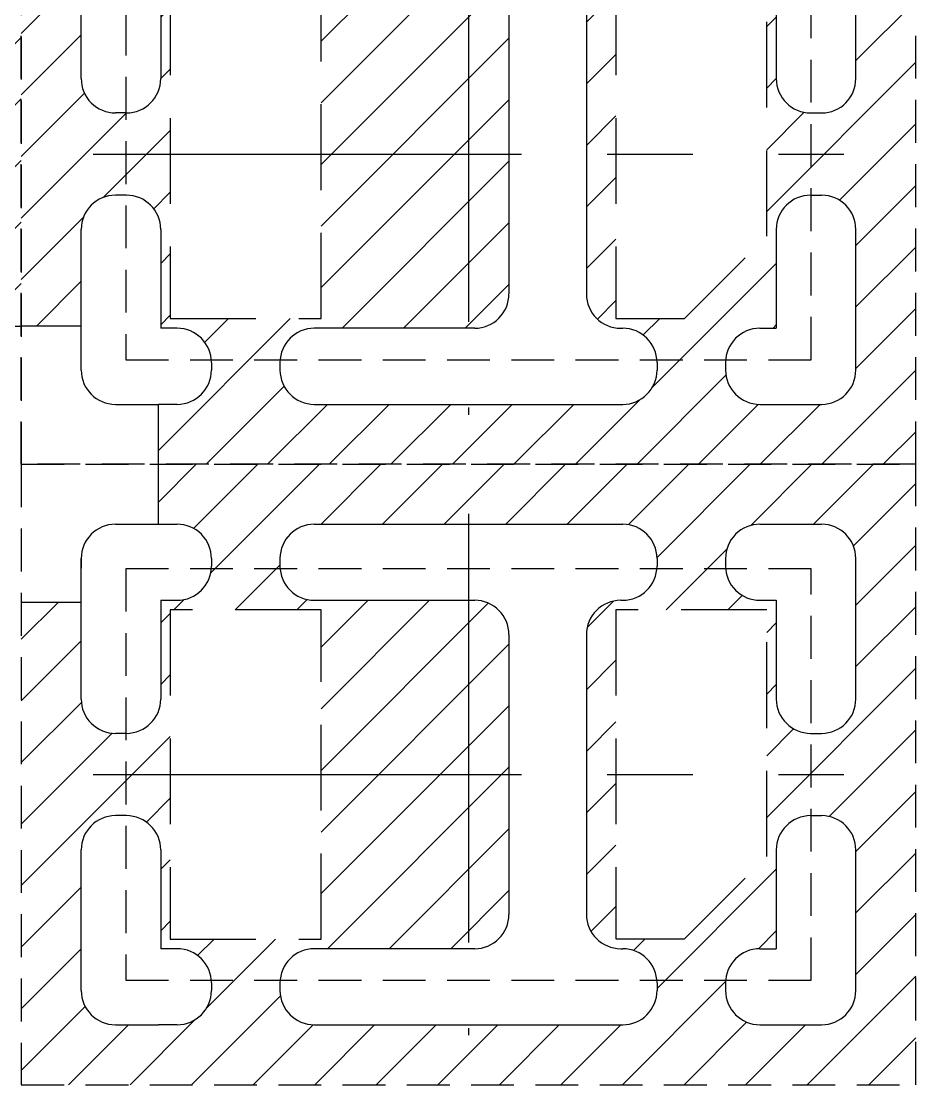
# Model space of a CAD drawing. Extents: x -1061 to -782, y -21 to 162.
# Drawn here: x -808.12 to -795.07, y 56.95 to 72.46 of the extents above; entities that cross this region are included whole.
import ezdxf

# ---------------------------------------------------------------- set-up
doc = ezdxf.new("R2010")
doc.units = 0
doc.header["$LTSCALE"] = 0.5
for name, pattern in [('CENTER', [2, 1.25, -0.25, 0.25, -0.25]), ('HIDDEN', [0.375, 0.25, -0.125]), ('HIDDEN2', [0.1875, 0.125, -0.0625])]:
    doc.linetypes.add(name, pattern=pattern)
for name, color, linetype in [('B', 5, 'Continuous'), ('C', 1, 'CENTER'), ('H', 4, 'HIDDEN'), ('hatch', 7, 'CENTER'), ('HATCH O-L', 7, 'HIDDEN2'), ('PACKAGE OL', 51, 'HIDDEN2')]:
    doc.layers.add(name, color=color, linetype=linetype)

# ---------------------------------------------------------------- blocks, each defined once
blk = doc.blocks.new('LOWER LEFT CROSS')
at = {"layer": 'hatch'}
h = blk.add_hatch(dxfattribs=at)
h.set_pattern_fill('ANSI31', color=256, scale=0.02)
h.set_pattern_definition([(45, (581.5362699935833, -39.15141812957313), (-0.0449012806053458, 0.0449012806053458), [])])
h.paths.add_polyline_path([(-0.2149999999999608, -0.2399999999998954), (-0.4350000000000059, -0.2399999999998954), (-0.4349999999999988, 0.2400000000001228), (-0.2149999999999572, 0.2400000000000091)], flags=16)
h.paths.add_polyline_path([(0.214999999999872, 0.2400000000000091), (0.4349999999998886, 0.2400000000000091), (0.4349999999998886, -0.1197493718552778), (0.3149999999998627, -0.2397493718552823), (0.214999999999872, -0.2397493718551686)], flags=16)
h.paths.add_polyline_path([(-0.4249999999999226, 0.2540000000000191), (-0.4489999999999626, 0.2540000000000191), (-0.4490000000001225, 0.1100000000000136, -0.4142135623730012), (-0.4990000000001018, 0.0600000000000591), (-0.5150000000000042, 0.0600000000000591, -0.4142135623731154), (-0.56499999999998, 0.1100000000000136), (-0.5650000000001292, 0.3150000000000546, -0.4142135623727099), (-0.5150000000002138, 0.3650000000000091), (-0.4250000000001144, 0.3650000000001228, -0.4142135623734649), (-0.3750000000000746, 0.3150000000001683), (-0.3749999999999467, 0.3039999999999736, -0.4142135623731896)], flags=16)
h.paths.add_polyline_path([(-0.4490000000001011, -0.1099999999997863), (-0.4490000000001296, -0.2539999999999054), (-0.4249999999998551, -0.2539999999997917, -0.4142135623730013), (-0.3749999999998756, -0.3039999999997462), (-0.374999999999897, -0.3150000000000546, -0.4142135623712176), (-0.4249999999996668, -0.3649999999998954), (-0.4523999999999973, -0.3650000000000091), (-0.514999999999958, -0.3649999999998954, -0.4142135623731053), (-0.5649999999999374, -0.3149999999999409), (-0.5649999999999232, -0.1099999999997863, -0.4142135623730798), (-0.5149999999999438, -0.0599999999998318), (-0.4990000000000805, -0.0599999999998318, -0.4142135623731962)], flags=16)
h.paths.add_polyline_path([(0.3749999999998543, 0.3040000000000873), (0.3749999999998543, 0.3150000000000546, -0.4142135623733707), (0.4249999999998906, 0.3650000000000091), (0.5149999999999367, 0.3649999999998954, -0.4142135623731051), (0.5649999999999161, 0.3149999999999409), (0.5650000000000653, 0.1100000000001273, -0.4142135623753842), (0.5149999999997306, 0.0600000000000591), (0.4989999999996755, 0.0600000000000591, -0.4142135623709202), (0.4490000000000514, 0.1100000000000136), (0.4489999999999626, 0.2540000000000191), (0.4249999999995886, 0.2540000000001328, -0.4142135623716125)], flags=16)
h.paths.add_polyline_path([(0.4989999999998816, -0.0599999999998318), (0.5150000000000788, -0.0599999999998318, -0.4142135623730951), (0.5650000000000582, -0.1099999999997863), (0.5650000000000582, -0.3149999999999409, -0.4142135623731004), (0.5150000000000788, -0.3649999999998954), (0.4524000000000683, -0.3650000000000091), (0.4250000000000185, -0.3649999999998954, -0.4142135623730951), (0.3750000000000391, -0.3149999999999409), (0.3750000000000462, -0.3040000000000873, -0.4142135623771631), (0.4250000000007362, -0.2540000000001328), (0.448999999999959, -0.2540000000004738), (0.4489999999999022, -0.1099999999997863, -0.4142135623730951)], flags=16)
h.paths.add_polyline_path([(-0.6523999999999042, 0.4524000000001252), (-0.6523999999999007, -0.4523999999998978), (0.4524000000000399, -0.4524000000000115), (0.4524000000000612, -0.3650000000000091), (0.5150000000000788, -0.3649999999998954, 0.4142135623730951), (0.5650000000000582, -0.3149999999999409), (0.5650000000000582, -0.2508101497348889), (0.6524000000001138, -0.2508101497348889), (0.6524000000001138, 0.4524000000001252)])
at = {"layer": 'B'}
for p, q in [((-0.515000000000164, 0.3650000000000091), (-0.4250000000001038, 0.3650000000001228)), ((-0.2250000000000938, 0.3650000000000091), (0.2249999999998877, 0.3650000000000091)), ((0.424999999999919, 0.3650000000001228), (0.5149999999999793, 0.3650000000000091)), ((-0.5649999999999836, 0.1100000000000136), (-0.5649999999999693, 0.3150000000000546)), ((-0.565000000000218, 0.3149999999992588), (-0.5649999999999693, 0.3008073651761833)), ((-0.375000000000071, 0.3150000000001683), (-0.375000000000071, 0.3039999999999736)), ((-0.2750000000000909, 0.3150000000000546), (-0.2750000000000874, 0.3039999999999736)), ((0.274999999999892, 0.3150000000000546), (0.274999999999892, 0.304000000000201)), ((0.3749999999998579, 0.3150000000000546), (0.3749999999998614, 0.3040000000000873)), ((0.5650000000000617, 0.1100000000000136), (0.5650000000000688, 0.3149999999999409)), ((-0.4489999999999626, 0.2540000000000191), (-0.4490000000000088, 0.1100000000000136)), ((-0.448999999999959, 0.2540000000000191), (-0.4249999999999368, 0.2540000000000191)), ((-0.2249999999999481, 0.2540000000001328), (0.0090000000000714, 0.2540000000001328)), ((0.2219999999998379, 0.2540000000001328), (0.2249999999998877, 0.2540000000001328)), ((0.4249999999998551, 0.2540000000001328), (0.4489999999999626, 0.2540000000000191)), ((0.4489999999999626, 0.2540000000000191), (0.4490000000000088, 0.1100000000000136)), ((0.0590000000000828, 0.2040000000001783), (0.0590000000000792, -0.2040000000001783)), ((0.1720000000000006, 0.2040000000001783), (0.171999999999997, -0.2040000000000646)), ((-0.4990000000001232, 0.0600000000000591), (-0.5149999999998727, 0.0600000000000591)), ((-0.4999999999999574, 0.0600000000000591), (-0.4999999999999716, 0.0600000000000591)), ((0.4990000000000521, 0.0600000000001728), (0.5150000000001711, 0.0600000000000591)), ((0.5000000000000427, 0.0600000000000591), (0.500000000000057, 0.0600000000000591)), ((-0.4990000000001018, -0.0599999999998318), (-0.5149999999999224, -0.0599999999998318)), ((-0.4999999999999574, -0.0599999999998318), (-0.4999999999998579, -0.0599999999998318)), ((0.4989999999999029, -0.0599999999998318), (0.5150000000000575, -0.0599999999998318)), ((0.5000000000000427, -0.0599999999998318), (0.4999999999999432, -0.0599999999998318)), ((-0.5649999999999338, -0.3149999999999409), (-0.5649999999999267, -0.1099999999997863)), ((-0.4490000000000798, -0.1099999999997863), (-0.4490000000001296, -0.2540133204232688)), ((0.448999999999959, -0.1099999999997863), (0.448999999999959, -0.2540000000004738)), ((0.5650000000000617, -0.3149999999999409), (0.5650000000000617, -0.1099999999997863)), ((-0.4249999999998515, -0.2539999999999054), (-0.4490000000001296, -0.2539999999999054)), ((0.0090000000000572, -0.2540000000001328), (-0.2249999999998842, -0.2540000000000191)), ((0.22199999999998, -0.2540000000000191), (0.2250000000001364, -0.2540000000004738)), ((0.4250000000000683, -0.2540000000001328), (0.448999999999959, -0.2540000000004738)), ((-0.3749999999999041, -0.3039999999997462), (-0.3749999999999005, -0.3149999999999409)), ((-0.2749999999999346, -0.3039999999996326), (-0.2749999999999346, -0.3149999999999409)), ((0.2750000000000803, -0.3040000000004284), (0.2750000000000767, -0.3149999999999409)), ((0.3750000000000426, -0.3040000000000873), (0.3750000000000426, -0.3149999999999409)), ((-0.5149999999999367, -0.3650000000000091), (-0.4523999999999973, -0.3650000000000091)), ((-0.4249999999998267, -0.3649999999998954), (-0.4523999999999973, -0.3650000000000091)), ((-0.2249999999999375, -0.3650000000000091), (0.2250000000000725, -0.3650000000000091)), ((0.4250000000000398, -0.3650000000000091), (0.4524000000000683, -0.3650000000000091)), ((0.4524000000000683, -0.3650000000000091), (0.5150000000000575, -0.3650000000000091))]:
    blk.add_line(p, q, dxfattribs=at)
for centre, radius, start, end in [((-0.5150000000001285, 0.3150000000000546), 0.05, 90.00000000003662, 180), ((-0.4250000000000754, 0.3150000000001683), 0.05, 0, 90.00000000003662), ((-0.2250000000000938, 0.3150000000000546), 0.05, 90, 180), ((0.2249999999998877, 0.3150000000000546), 0.05, 0, 90), ((0.4249999999998551, 0.3150000000000546), 0.05, 89.99999999992671, 180.000000000013), ((0.5149999999999153, 0.3149999999999409), 0.05, 0, 89.99999999992671), ((-0.4249999999999475, 0.3039999999999736), 0.05, 270.0000000000236, 0), ((-0.2249999999999588, 0.3039999999999736), 0.05, 180, 269.9999999999764), ((0.2249999999998877, 0.304000000000201), 0.05, 270, 0), ((0.4249999999998551, 0.3040000000000873), 0.05, 179.999999999987, 270.0000000000733), ((0.0090000000000821, 0.2040000000001783), 0.05, 0, 90.00000000001282), ((0.2219999999998379, 0.2040000000001783), 0.05, 90, 180), ((-0.5149999999999793, 0.1100000000000136), 0.05, 180, 270.0000000001241), ((-0.4990000000001232, 0.1100000000000136), 0.05, 270, 0), ((0.4990000000000521, 0.1100000000000136), 0.05, 180, 270), ((0.5150000000000646, 0.1100000000000136), 0.05, 270.0000000001241, 0), ((-0.5149999999999224, -0.1099999999997863), 0.05, 90, 180), ((-0.4990000000001018, -0.1099999999997863), 0.05, 0, 89.99999999986973), ((0.4989999999999029, -0.1099999999997863), 0.05, 90.00000000013027, 180), ((0.5150000000000575, -0.1099999999997863), 0.05, 0, 90), ((0.0090000000000785, -0.2040000000001783), 0.05, 269.9999999999743, 0), ((0.2220000000000013, -0.2040000000000646), 0.0500000000000002, 180, 270), ((-0.4249999999998764, -0.3039999999997462), 0.05, 0, 90), ((-0.224999999999909, -0.3039999999996326), 0.05, 90, 180), ((0.2250000000000796, -0.3040000000004284), 0.05, 0, 90), ((0.4250000000000469, -0.3040000000000873), 0.05, 90, 180), ((-0.5149999999999367, -0.3149999999999409), 0.05, 180, 270), ((-0.4249999999998977, -0.3149999999999409), 0.05, 270.0000000000843, 0), ((-0.2249999999999375, -0.3149999999999409), 0.05, 180.000000000013, 270), ((0.2250000000000796, -0.3149999999999409), 0.0500000000000001, 270, 5.21102e-11), ((0.4250000000000398, -0.3149999999999409), 0.05, 180, 270), ((0.5150000000000575, -0.3149999999999409), 0.05, 270, 0)]:
    blk.add_arc(centre, radius, start, end, dxfattribs=at)
at = {"layer": 'C'}
for p, q in [((2.84e-14, 0.3801829742288873), (2.84e-14, -0.3801829742287737)), ((-0.5476478722188319, 0), (0.5476478722188887, 0))]:
    blk.add_line(p, q, dxfattribs=at)
at = {"layer": 'H', "color": 6}
for p, q in [((0.5650000000000617, -0.2508101497348889), (0.6524000000000996, -0.2508101497348889)), ((0.4524000000000399, -0.4523999999998978), (0.4524000000000612, -0.3650000000000091))]:
    blk.add_line(p, q, dxfattribs=at)
at = {"layer": 'H'}
for points in [[(-0.2149999999999608, -0.2399999999998954), (-0.2149999999999572, 0.2400000000000091), (-0.4349999999999988, 0.2400000000001228), (-0.4350000000000059, -0.2399999999998954)], [(0.3149999999998627, -0.2397493718552823), (0.4349999999998886, -0.1197493718552778), (0.4349999999998886, 0.2400000000000091), (0.214999999999872, 0.2400000000000091), (0.214999999999872, -0.2397493718551686)]]:
    blk.add_lwpolyline(points, close=True, dxfattribs=at)
at = {"layer": 'HATCH O-L'}
blk.add_lwpolyline([(-0.6523999999999042, 0.4524000000002389), (-0.6523999999999007, -0.4523999999998978), (0.6524000000001138, -0.4524000000000115), (0.6524000000001138, 0.4524000000001252), (-0.6523999999999007, 0.4524000000001252)], dxfattribs=at)
at = {"layer": 'PACKAGE OL'}
blk.add_lwpolyline([(0.500000000000071, -0.2999999999999545), (0.5000000000000285, 0.3000000000000682), (-0.499999999999929, 0.3000000000000682), (-0.499999999999929, -0.2999999999999545)], close=True, dxfattribs=at)
blk = doc.blocks.new('LOWER CROSS REF')
at = {"layer": 'hatch'}
h = blk.add_hatch(dxfattribs=at)
h.set_pattern_fill('ANSI31', color=256, scale=0.02)
h.set_pattern_definition([(45, (581.5362699935833, -39.14558880201321), (-0.0449012806053458, 0.0449012806053458), [])])
h.paths.add_polyline_path([(0.6524000000001138, -0.4524000000000115), (0.6524000000001138, 0.4524000000001252), (-0.6523999999999042, 0.4524000000001252), (-0.6523999999999007, -0.2508101497348889), (-0.5649999999999303, -0.2508101497348889), (-0.5649999999999232, -0.1099999999997863, -0.4142135623730855), (-0.5149999999999438, -0.0599999999998318), (-0.499000000000077, -0.0599999999998318, -0.4142135623731953), (-0.4490000000001011, -0.1099999999997863), (-0.4490000000001296, -0.2539999999999054), (-0.4249999999998551, -0.2539999999997917, -0.4142135623730005), (-0.3749999999998756, -0.3039999999997462), (-0.374999999999897, -0.3150000000000546, -0.4142135623712174), (-0.4249999999996668, -0.3649999999998954), (-0.4523999999999973, -0.3650000000000091), (-0.4523999999999973, -0.4523999999998978)])
h.paths.add_polyline_path([(-0.2749999999999382, -0.3149999999999409), (-0.2749999999999098, -0.3039999999996326, -0.4142135623731424), (-0.224999999999909, -0.253999999999678), (0.0090000000000039, -0.2540000000001328, 0.4142135623736612), (0.0590000000000792, -0.2040000000001783), (0.0590000000000828, 0.2040000000001783, 0.4142135623730981), (0.0090000000001069, 0.2540000000001328), (-0.2249999999999837, 0.2540000000000191, -0.4142135623730009), (-0.2749999999999595, 0.3039999999999736), (-0.2750000000000945, 0.3149999999994861, -0.4142135623765952), (-0.2250000000001187, 0.3650000000000091), (0.224999999999909, 0.3650000000000091, -0.4142135623730951), (0.2749999999998884, 0.3150000000000546), (0.2749999999998884, 0.304000000000201, -0.4142135623731901), (0.224999999999909, 0.2540000000002465), (0.221999999997923, 0.2540000000001328, 0.4142135623620041), (0.1719999999998372, 0.2040000000001783), (0.1720000000000006, -0.2040000000000646, 0.4142135623285829), (0.2219999999923985, -0.2540000000000191), (0.2250000000076824, -0.2540000000004738, -0.4142135623287954), (0.2750000000000803, -0.3040000000004284), (0.2750000000000803, -0.3149999999999409, -0.4142135623730005), (0.2250000000001258, -0.3649999999998954), (-0.224999999999941, -0.3649999999998954, -0.4142135623731694)], flags=16)
h.paths.add_polyline_path([(-0.4350000000000059, -0.2399999999998954), (-0.4349999999999988, 0.2400000000001228), (-0.2149999999999572, 0.2400000000000091), (-0.2149999999999608, -0.2399999999998954)], flags=16)
h.paths.add_polyline_path([(-0.4990000000001018, 0.0600000000000591), (-0.5150000000000042, 0.0600000000000591, -0.4142135623731152), (-0.56499999999998, 0.1100000000000136), (-0.5650000000001292, 0.3150000000000546, -0.41421356237271), (-0.5150000000002138, 0.3650000000000091), (-0.4250000000001144, 0.3650000000001228, -0.414213562373465), (-0.3750000000000746, 0.3150000000001683), (-0.3749999999999467, 0.3039999999999736, -0.4142135623731895), (-0.4249999999999226, 0.2540000000000191), (-0.4489999999999626, 0.2540000000000191), (-0.4490000000001225, 0.1100000000000136, -0.4142135623730009)], flags=16)
h.paths.add_polyline_path([(0.214999999999872, -0.2397493718551686), (0.214999999999872, 0.2400000000000091), (0.4349999999998886, 0.2400000000000091), (0.4349999999998886, -0.1197493718552778), (0.3149999999998627, -0.2397493718552823)], flags=16)
h.paths.add_polyline_path([(0.3750000000000391, -0.3149999999999409), (0.3750000000000462, -0.3040000000000873, -0.4142135623771627), (0.4250000000007362, -0.2540000000001328), (0.448999999999959, -0.2540000000004738), (0.4489999999999022, -0.1099999999997863, -0.4142135623730951), (0.4989999999998816, -0.0599999999998318), (0.5150000000000788, -0.0599999999998318, -0.4142135623730951), (0.5650000000000582, -0.1099999999997863), (0.5650000000000582, -0.3149999999999409, -0.4142135623731002), (0.5150000000000788, -0.3649999999998954), (0.4524000000000683, -0.3650000000000091), (0.4250000000000185, -0.3649999999998954, -0.4142135623730957)], flags=16)
h.paths.add_polyline_path([(0.4490000000000514, 0.1100000000000136), (0.4489999999999626, 0.2540000000000191), (0.4249999999995886, 0.2540000000001328, -0.4142135623716138), (0.3749999999998543, 0.3040000000000873), (0.3749999999998543, 0.3150000000000546, -0.4142135623733711), (0.4249999999998906, 0.3650000000000091), (0.5149999999999367, 0.3649999999998954, -0.4142135623731054), (0.5649999999999161, 0.3149999999999409), (0.5650000000000653, 0.1100000000001273, -0.4142135623753842), (0.5149999999997306, 0.0600000000000591), (0.4989999999996755, 0.0600000000000591, -0.4142135623709203)], flags=16)
at = {"layer": 'B'}
for p, q in [((-0.515000000000164, 0.3650000000000091), (-0.4250000000001038, 0.3650000000001228)), ((-0.2250000000000938, 0.3650000000000091), (0.2249999999998877, 0.3650000000000091)), ((0.424999999999919, 0.3650000000001228), (0.5149999999999793, 0.3650000000000091)), ((-0.5649999999999836, 0.1100000000000136), (-0.5649999999999693, 0.3150000000000546)), ((-0.565000000000218, 0.3149999999992588), (-0.5649999999999693, 0.3008073651761833)), ((-0.375000000000071, 0.3150000000001683), (-0.375000000000071, 0.3039999999999736)), ((-0.2750000000000909, 0.3150000000000546), (-0.2750000000000874, 0.3039999999999736)), ((0.274999999999892, 0.3150000000000546), (0.274999999999892, 0.304000000000201)), ((0.3749999999998579, 0.3150000000000546), (0.3749999999998614, 0.3040000000000873)), ((0.5650000000000617, 0.1100000000000136), (0.5650000000000688, 0.3149999999999409)), ((-0.4489999999999626, 0.2540000000000191), (-0.4490000000000088, 0.1100000000000136)), ((-0.448999999999959, 0.2540000000000191), (-0.4249999999999368, 0.2540000000000191)), ((-0.2249999999999481, 0.2540000000001328), (0.0090000000000714, 0.2540000000001328)), ((0.2219999999998379, 0.2540000000001328), (0.2249999999998877, 0.2540000000001328)), ((0.4249999999998551, 0.2540000000001328), (0.4489999999999626, 0.2540000000000191)), ((0.4489999999999626, 0.2540000000000191), (0.4490000000000088, 0.1100000000000136)), ((0.0590000000000828, 0.2040000000001783), (0.0590000000000792, -0.2040000000001783)), ((0.1720000000000006, 0.2040000000001783), (0.171999999999997, -0.2040000000000646)), ((-0.4990000000001232, 0.0600000000000591), (-0.5149999999998727, 0.0600000000000591)), ((-0.4999999999999574, 0.0600000000000591), (-0.4999999999999716, 0.0600000000000591)), ((0.4990000000000521, 0.0600000000001728), (0.5150000000001711, 0.0600000000000591)), ((0.5000000000000427, 0.0600000000000591), (0.500000000000057, 0.0600000000000591)), ((-0.4990000000001018, -0.0599999999998318), (-0.5149999999999224, -0.0599999999998318)), ((-0.4999999999999574, -0.0599999999998318), (-0.4999999999998579, -0.0599999999998318)), ((0.4989999999999029, -0.0599999999998318), (0.5150000000000575, -0.0599999999998318)), ((0.5000000000000427, -0.0599999999998318), (0.4999999999999432, -0.0599999999998318)), ((-0.5649999999999338, -0.3149999999999409), (-0.5649999999999267, -0.1099999999997863)), ((-0.4490000000000798, -0.1099999999997863), (-0.4490000000001296, -0.2540133204232688)), ((0.448999999999959, -0.1099999999997863), (0.448999999999959, -0.2540000000004738)), ((0.5650000000000617, -0.3149999999999409), (0.5650000000000617, -0.1099999999997863)), ((-0.4249999999998515, -0.2539999999999054), (-0.4490000000001296, -0.2539999999999054)), ((0.0090000000000572, -0.2540000000001328), (-0.2249999999998842, -0.2540000000000191)), ((0.22199999999998, -0.2540000000000191), (0.2250000000001364, -0.2540000000004738)), ((0.4250000000000683, -0.2540000000001328), (0.448999999999959, -0.2540000000004738)), ((-0.3749999999999041, -0.3039999999997462), (-0.3749999999999005, -0.3149999999999409)), ((-0.2749999999999346, -0.3039999999996326), (-0.2749999999999346, -0.3149999999999409)), ((0.2750000000000803, -0.3040000000004284), (0.2750000000000767, -0.3149999999999409)), ((0.3750000000000426, -0.3040000000000873), (0.3750000000000426, -0.3149999999999409)), ((-0.5149999999999367, -0.3650000000000091), (-0.4523999999999973, -0.3650000000000091)), ((-0.4249999999998267, -0.3649999999998954), (-0.4523999999999973, -0.3650000000000091)), ((-0.2249999999999375, -0.3650000000000091), (0.2250000000000725, -0.3650000000000091)), ((0.4250000000000398, -0.3650000000000091), (0.4524000000000683, -0.3650000000000091)), ((0.4524000000000683, -0.3650000000000091), (0.5150000000000575, -0.3650000000000091))]:
    blk.add_line(p, q, dxfattribs=at)
for centre, radius, start, end in [((-0.5150000000001285, 0.3150000000000546), 0.05, 90.00000000003662, 180), ((-0.4250000000000754, 0.3150000000001683), 0.05, 0, 90.00000000003662), ((-0.2250000000000938, 0.3150000000000546), 0.05, 90, 180), ((0.2249999999998877, 0.3150000000000546), 0.05, 0, 90), ((0.4249999999998551, 0.3150000000000546), 0.05, 89.99999999992671, 180.000000000013), ((0.5149999999999153, 0.3149999999999409), 0.05, 0, 89.99999999992671), ((-0.4249999999999475, 0.3039999999999736), 0.05, 270.0000000000236, 0), ((-0.2249999999999588, 0.3039999999999736), 0.05, 180, 269.9999999999764), ((0.2249999999998877, 0.304000000000201), 0.05, 270, 0), ((0.4249999999998551, 0.3040000000000873), 0.05, 179.999999999987, 270.0000000000733), ((0.0090000000000821, 0.2040000000001783), 0.05, 0, 90.00000000001282), ((0.2219999999998379, 0.2040000000001783), 0.05, 90, 180), ((-0.5149999999999793, 0.1100000000000136), 0.05, 180, 270.0000000001241), ((-0.4990000000001232, 0.1100000000000136), 0.05, 270, 0), ((0.4990000000000521, 0.1100000000000136), 0.05, 180, 270), ((0.5150000000000646, 0.1100000000000136), 0.05, 270.0000000001241, 0), ((-0.5149999999999224, -0.1099999999997863), 0.05, 90, 180), ((-0.4990000000001018, -0.1099999999997863), 0.05, 0, 89.99999999986973), ((0.4989999999999029, -0.1099999999997863), 0.05, 90.00000000013027, 180), ((0.5150000000000575, -0.1099999999997863), 0.05, 0, 90), ((0.0090000000000785, -0.2040000000001783), 0.05, 269.9999999999743, 0), ((0.2220000000000013, -0.2040000000000646), 0.0500000000000002, 180, 270), ((-0.4249999999998764, -0.3039999999997462), 0.05, 0, 90), ((-0.224999999999909, -0.3039999999996326), 0.05, 90, 180), ((0.2250000000000796, -0.3040000000004284), 0.05, 0, 90), ((0.4250000000000469, -0.3040000000000873), 0.05, 90, 180), ((-0.5149999999999367, -0.3149999999999409), 0.05, 180, 270), ((-0.4249999999998977, -0.3149999999999409), 0.05, 270.0000000000843, 0), ((-0.2249999999999375, -0.3149999999999409), 0.05, 180.000000000013, 270), ((0.2250000000000796, -0.3149999999999409), 0.0500000000000001, 270, 5.21102e-11), ((0.4250000000000398, -0.3149999999999409), 0.05, 180, 270), ((0.5150000000000575, -0.3149999999999409), 0.05, 270, 0)]:
    blk.add_arc(centre, radius, start, end, dxfattribs=at)
at = {"layer": 'C'}
for p, q in [((2.84e-14, 0.3801829742288873), (2.84e-14, -0.3801829742287737)), ((-0.5476478722188319, 0), (0.5476478722188887, 0))]:
    blk.add_line(p, q, dxfattribs=at)
at = {"layer": 'H', "color": 6}
for p, q in [((-0.5649999999999338, -0.2508101497348889), (-0.6523999999999007, -0.2508101497348889)), ((-0.4523999999999973, -0.4523999999998978), (-0.4523999999999973, -0.3650000000000091))]:
    blk.add_line(p, q, dxfattribs=at)
at = {"layer": 'H'}
for points in [[(-0.2149999999999608, -0.2399999999998954), (-0.2149999999999572, 0.2400000000000091), (-0.4349999999999988, 0.2400000000001228), (-0.4350000000000059, -0.2399999999998954)], [(0.3149999999998627, -0.2397493718552823), (0.4349999999998886, -0.1197493718552778), (0.4349999999998886, 0.2400000000000091), (0.214999999999872, 0.2400000000000091), (0.214999999999872, -0.2397493718551686)]]:
    blk.add_lwpolyline(points, close=True, dxfattribs=at)
at = {"layer": 'HATCH O-L'}
blk.add_lwpolyline([(-0.6523999999999042, 0.4524000000002389), (-0.6523999999999007, -0.4523999999998978), (0.6524000000001138, -0.4524000000000115), (0.6524000000001138, 0.4524000000001252), (-0.6523999999999007, 0.4524000000001252)], dxfattribs=at)
at = {"layer": 'PACKAGE OL'}
blk.add_lwpolyline([(0.500000000000071, -0.2999999999999545), (0.5000000000000285, 0.3000000000000682), (-0.499999999999929, 0.3000000000000682), (-0.499999999999929, -0.2999999999999545)], close=True, dxfattribs=at)
blk = doc.blocks.new('UPPER LEFT CROSS')
at = {"layer": 'hatch'}
h = blk.add_hatch(dxfattribs=at)
h.set_pattern_fill('ANSI31', color=256, scale=0.02)
h.set_pattern_definition([(45, (581.5362699935833, -40.20884255164969), (-0.0449012806053458, 0.0449012806053458), [])])
h.paths.add_polyline_path([(-0.4523999999999866, 0.4524000000001252), (-0.4523999999999831, 0.3650000000001228), (-0.4250000000001144, 0.3650000000001228, -0.414213562373465), (-0.3750000000000746, 0.3150000000001683), (-0.3749999999999467, 0.3039999999999736, -0.4142135623731895), (-0.4249999999999226, 0.2540000000000191), (-0.4489999999999626, 0.2540000000000191), (-0.4490000000001225, 0.1100000000000136, -0.4142135623730013), (-0.4990000000001018, 0.0600000000000591), (-0.5150000000000042, 0.0600000000000591, -0.4142135623731152), (-0.56499999999998, 0.1100000000000136), (-0.5649999999999729, 0.2508073651761151), (-0.6523999999999042, 0.2508073651760014), (-0.6523999999999007, -0.4523999999998978), (0.6524000000001138, -0.4524000000000115), (0.6524000000001138, 0.4524000000001252)])
h.paths.add_polyline_path([(-0.2250000000001151, 0.3650000000000091), (0.224999999999909, 0.3650000000000091, -0.4142135623730951), (0.2749999999998884, 0.3150000000000546), (0.2749999999998884, 0.304000000000201, -0.4142135623731897), (0.224999999999909, 0.2540000000002465), (0.2219999999979194, 0.2540000000001328, 0.4142135623619937), (0.1719999999998372, 0.2040000000001783), (0.1720000000000006, -0.2040000000000646, 0.4232986853145622), (0.2235006745447627, -0.2540224848243042, -0.4230252556558992), (0.2750000000000803, -0.3040000000004284), (0.2750000000000803, -0.3149999999999409, -0.4142135623730006), (0.2250000000001258, -0.3649999999998954), (-0.224999999999941, -0.3649999999998954, -0.414213562373169), (-0.2749999999999382, -0.3149999999999409), (-0.2749999999999098, -0.3039999999996326, -0.4142135623731432), (-0.224999999999909, -0.253999999999678), (0.0090000000000039, -0.2540000000001328, 0.4142135623736611), (0.0590000000000792, -0.2040000000001783), (0.0590000000000828, 0.2040000000001783, 0.4142135623730974), (0.0090000000001069, 0.2540000000001328), (-0.2249999999999837, 0.2540000000000191, -0.4142135623730005), (-0.2749999999999595, 0.3039999999999736), (-0.2750000000000945, 0.3149999999994861, -0.4142135623765952)], flags=16)
h.paths.add_polyline_path([(-0.2149999999999572, 0.2400000000000091), (-0.2149999999999608, -0.2399999999998954), (-0.4350000000000059, -0.2399999999998954), (-0.4349999999999988, 0.2400000000001228)], flags=16)
h.paths.add_polyline_path([(-0.4490000000001011, -0.1099999999997863), (-0.4490000000001296, -0.2539999999999054), (-0.4249999999998551, -0.2539999999997917, -0.4142135623730021), (-0.3749999999998756, -0.3039999999997462), (-0.374999999999897, -0.3150000000000546, -0.4142135623712177), (-0.4249999999996668, -0.3649999999998954), (-0.4523999999999973, -0.3650000000000091), (-0.514999999999958, -0.3649999999998954, -0.4142135623731056), (-0.5649999999999374, -0.3149999999999409), (-0.5649999999999232, -0.1099999999997863, -0.4142135623730802), (-0.5149999999999438, -0.0599999999998318), (-0.4990000000000805, -0.0599999999998318, -0.4142135623731966)], flags=16)
h.paths.add_polyline_path([(0.214999999999872, 0.2400000000000091), (0.4349999999998886, 0.2400000000000091), (0.4349999999998886, -0.1197493718552778), (0.3149999999998627, -0.2397493718552823), (0.214999999999872, -0.2397493718551686)], flags=16)
h.paths.add_polyline_path([(0.4249999999998906, 0.3650000000000091), (0.5149999999999367, 0.3649999999998954, -0.4142135623731052), (0.5649999999999161, 0.3149999999999409), (0.5650000000000653, 0.1100000000001273, -0.4142135623753842), (0.5149999999997306, 0.0600000000000591), (0.4989999999996755, 0.0600000000000591, -0.4142135623709201), (0.4490000000000514, 0.1100000000000136), (0.4489999999999626, 0.2540000000000191), (0.4249999999995886, 0.2540000000001328, -0.4142135623716128), (0.3749999999998543, 0.3040000000000873), (0.3749999999998543, 0.3150000000000546, -0.4142135623733707)], flags=16)
h.paths.add_polyline_path([(0.4989999999998816, -0.0599999999998318), (0.5150000000000788, -0.0599999999998318, -0.4142135623730951), (0.5650000000000582, -0.1099999999997863), (0.5650000000000582, -0.3149999999999409, -0.4142135623731004), (0.5150000000000788, -0.3649999999998954), (0.4524000000000683, -0.3650000000000091), (0.4250000000000185, -0.3649999999998954, -0.4142135623730951), (0.3750000000000391, -0.3149999999999409), (0.3750000000000462, -0.3040000000000873, -0.4142135623771631), (0.4250000000007362, -0.2540000000001328), (0.448999999999959, -0.2540000000004738), (0.4489999999999022, -0.1099999999997863, -0.4142135623730951)], flags=16)
at = {"layer": 'B'}
for p, q in [((-0.515000000000164, 0.3650000000000091), (-0.4250000000001038, 0.3650000000001228)), ((-0.2250000000000938, 0.3650000000000091), (0.2249999999998877, 0.3650000000000091)), ((0.424999999999919, 0.3650000000001228), (0.5149999999999793, 0.3650000000000091)), ((-0.5649999999999836, 0.1100000000000136), (-0.5649999999999693, 0.3150000000000546)), ((-0.565000000000218, 0.3149999999992588), (-0.5649999999999693, 0.3008073651761833)), ((-0.375000000000071, 0.3150000000001683), (-0.375000000000071, 0.3039999999999736)), ((-0.2750000000000909, 0.3150000000000546), (-0.2750000000000874, 0.3039999999999736)), ((0.274999999999892, 0.3150000000000546), (0.274999999999892, 0.304000000000201)), ((0.3749999999998579, 0.3150000000000546), (0.3749999999998614, 0.3040000000000873)), ((0.5650000000000617, 0.1100000000000136), (0.5650000000000688, 0.3149999999999409)), ((-0.4489999999999626, 0.2540000000000191), (-0.4490000000000088, 0.1100000000000136)), ((-0.448999999999959, 0.2540000000000191), (-0.4249999999999368, 0.2540000000000191)), ((-0.2249999999999481, 0.2540000000001328), (0.0090000000000714, 0.2540000000001328)), ((0.2219999999998379, 0.2540000000001328), (0.2249999999998877, 0.2540000000001328)), ((0.4249999999998551, 0.2540000000001328), (0.4489999999999626, 0.2540000000000191)), ((0.4489999999999626, 0.2540000000000191), (0.4490000000000088, 0.1100000000000136)), ((0.0590000000000828, 0.2040000000001783), (0.0590000000000792, -0.2040000000001783)), ((0.1720000000000006, 0.2040000000001783), (0.171999999999997, -0.2040000000000646)), ((-0.4990000000001232, 0.0600000000000591), (-0.5149999999998727, 0.0600000000000591)), ((-0.4999999999999574, 0.0600000000000591), (-0.4999999999999716, 0.0600000000000591)), ((0.4990000000000521, 0.0600000000001728), (0.5150000000001711, 0.0600000000000591)), ((0.5000000000000427, 0.0600000000000591), (0.500000000000057, 0.0600000000000591)), ((-0.4990000000001018, -0.0599999999998318), (-0.5149999999999224, -0.0599999999998318)), ((-0.4999999999999574, -0.0599999999998318), (-0.4999999999998579, -0.0599999999998318)), ((0.4989999999999029, -0.0599999999998318), (0.5150000000000575, -0.0599999999998318)), ((0.5000000000000427, -0.0599999999998318), (0.4999999999999432, -0.0599999999998318)), ((-0.5649999999999338, -0.3149999999999409), (-0.5649999999999267, -0.1099999999997863)), ((-0.4490000000000798, -0.1099999999997863), (-0.4490000000001296, -0.2540133204232688)), ((0.448999999999959, -0.1099999999997863), (0.448999999999959, -0.2540000000004738)), ((0.5650000000000617, -0.3149999999999409), (0.5650000000000617, -0.1099999999997863)), ((-0.4249999999998515, -0.2539999999999054), (-0.4490000000001296, -0.2539999999999054)), ((0.0090000000000572, -0.2540000000001328), (-0.2249999999998842, -0.2540000000000191)), ((0.22199999999998, -0.2540000000000191), (0.2250000000001364, -0.2540000000004738)), ((0.4250000000000683, -0.2540000000001328), (0.448999999999959, -0.2540000000004738)), ((-0.3749999999999041, -0.3039999999997462), (-0.3749999999999005, -0.3149999999999409)), ((-0.2749999999999346, -0.3039999999996326), (-0.2749999999999346, -0.3149999999999409)), ((0.2750000000000803, -0.3040000000004284), (0.2750000000000767, -0.3149999999999409)), ((0.3750000000000426, -0.3040000000000873), (0.3750000000000426, -0.3149999999999409)), ((-0.5149999999999367, -0.3650000000000091), (-0.4523999999999973, -0.3650000000000091)), ((-0.4249999999998267, -0.3649999999998954), (-0.4523999999999973, -0.3650000000000091)), ((-0.2249999999999375, -0.3650000000000091), (0.2250000000000725, -0.3650000000000091)), ((0.4250000000000398, -0.3650000000000091), (0.4524000000000683, -0.3650000000000091)), ((0.4524000000000683, -0.3650000000000091), (0.5150000000000575, -0.3650000000000091))]:
    blk.add_line(p, q, dxfattribs=at)
for centre, radius, start, end in [((-0.5150000000001285, 0.3150000000000546), 0.05, 90.00000000003662, 180), ((-0.4250000000000754, 0.3150000000001683), 0.05, 0, 90.00000000003662), ((-0.2250000000000938, 0.3150000000000546), 0.05, 90, 180), ((0.2249999999998877, 0.3150000000000546), 0.05, 0, 90), ((0.4249999999998551, 0.3150000000000546), 0.05, 89.99999999992671, 180.000000000013), ((0.5149999999999153, 0.3149999999999409), 0.05, 0, 89.99999999992671), ((-0.4249999999999475, 0.3039999999999736), 0.05, 270.0000000000236, 0), ((-0.2249999999999588, 0.3039999999999736), 0.05, 180, 269.9999999999764), ((0.2249999999998877, 0.304000000000201), 0.05, 270, 0), ((0.4249999999998551, 0.3040000000000873), 0.05, 179.999999999987, 270.0000000000733), ((0.0090000000000821, 0.2040000000001783), 0.05, 0, 90.00000000001282), ((0.2219999999998379, 0.2040000000001783), 0.05, 90, 180), ((-0.5149999999999793, 0.1100000000000136), 0.05, 180, 270.0000000001241), ((-0.4990000000001232, 0.1100000000000136), 0.05, 270, 0), ((0.4990000000000521, 0.1100000000000136), 0.05, 180, 270), ((0.5150000000000646, 0.1100000000000136), 0.05, 270.0000000001241, 0), ((-0.5149999999999224, -0.1099999999997863), 0.05, 90, 180), ((-0.4990000000001018, -0.1099999999997863), 0.05, 0, 89.99999999986973), ((0.4989999999999029, -0.1099999999997863), 0.05, 90.00000000013027, 180), ((0.5150000000000575, -0.1099999999997863), 0.05, 0, 90), ((0.0090000000000785, -0.2040000000001783), 0.05, 269.9999999999743, 0), ((0.2220000000000013, -0.2040000000000646), 0.0500000000000002, 180, 270), ((-0.4249999999998764, -0.3039999999997462), 0.05, 0, 90), ((-0.224999999999909, -0.3039999999996326), 0.05, 90, 180), ((0.2250000000000796, -0.3040000000004284), 0.05, 0, 90), ((0.4250000000000469, -0.3040000000000873), 0.05, 90, 180), ((-0.5149999999999367, -0.3149999999999409), 0.05, 180, 270), ((-0.4249999999998977, -0.3149999999999409), 0.05, 270.0000000000843, 0), ((-0.2249999999999375, -0.3149999999999409), 0.05, 180.000000000013, 270), ((0.2250000000000796, -0.3149999999999409), 0.0500000000000001, 270, 5.21102e-11), ((0.4250000000000398, -0.3149999999999409), 0.05, 180, 270), ((0.5150000000000575, -0.3149999999999409), 0.05, 270, 0)]:
    blk.add_arc(centre, radius, start, end, dxfattribs=at)
at = {"layer": 'C'}
for p, q in [((2.84e-14, 0.3801829742288873), (2.84e-14, -0.3801829742287737)), ((-0.5476478722188319, 0), (0.5476478722188887, 0))]:
    blk.add_line(p, q, dxfattribs=at)
at = {"layer": 'H', "color": 6}
for p, q in [((-0.4523999999999831, 0.3650000000001228), (-0.4523999999999866, 0.4524000000001252)), ((-0.5649999999999764, 0.2508073651761151), (-0.6523999999999149, 0.2508073651760014))]:
    blk.add_line(p, q, dxfattribs=at)
at = {"layer": 'H'}
for points in [[(-0.2149999999999608, -0.2399999999998954), (-0.2149999999999572, 0.2400000000000091), (-0.4349999999999988, 0.2400000000001228), (-0.4350000000000059, -0.2399999999998954)], [(0.3149999999998627, -0.2397493718552823), (0.4349999999998886, -0.1197493718552778), (0.4349999999998886, 0.2400000000000091), (0.214999999999872, 0.2400000000000091), (0.214999999999872, -0.2397493718551686)]]:
    blk.add_lwpolyline(points, close=True, dxfattribs=at)
at = {"layer": 'HATCH O-L'}
blk.add_lwpolyline([(-0.6523999999999042, 0.4524000000002389), (-0.6523999999999007, -0.4523999999998978), (0.6524000000001138, -0.4524000000000115), (0.6524000000001138, 0.4524000000001252), (-0.6523999999999007, 0.4524000000001252)], dxfattribs=at)
at = {"layer": 'PACKAGE OL'}
blk.add_lwpolyline([(0.500000000000071, -0.2999999999999545), (0.5000000000000285, 0.3000000000000682), (-0.499999999999929, 0.3000000000000682), (-0.499999999999929, -0.2999999999999545)], close=True, dxfattribs=at)

msp = doc.modelspace()

# ---------------------------------------------------------------- block references
at = {"layer": 'hatch', "xscale": 10, "yscale": 10, "zscale": 10}
for name, p in [('LOWER LEFT CROSS', (-814.6429979311879, 70.52036550643402)), ('LOWER CROSS REF', (-801.594997931188, 70.52036550643311)), ('UPPER LEFT CROSS', (-801.594997931188, 61.47236550643242))]:
    msp.add_blockref(name, p, dxfattribs=at)

doc.saveas('drawing.dxf')
